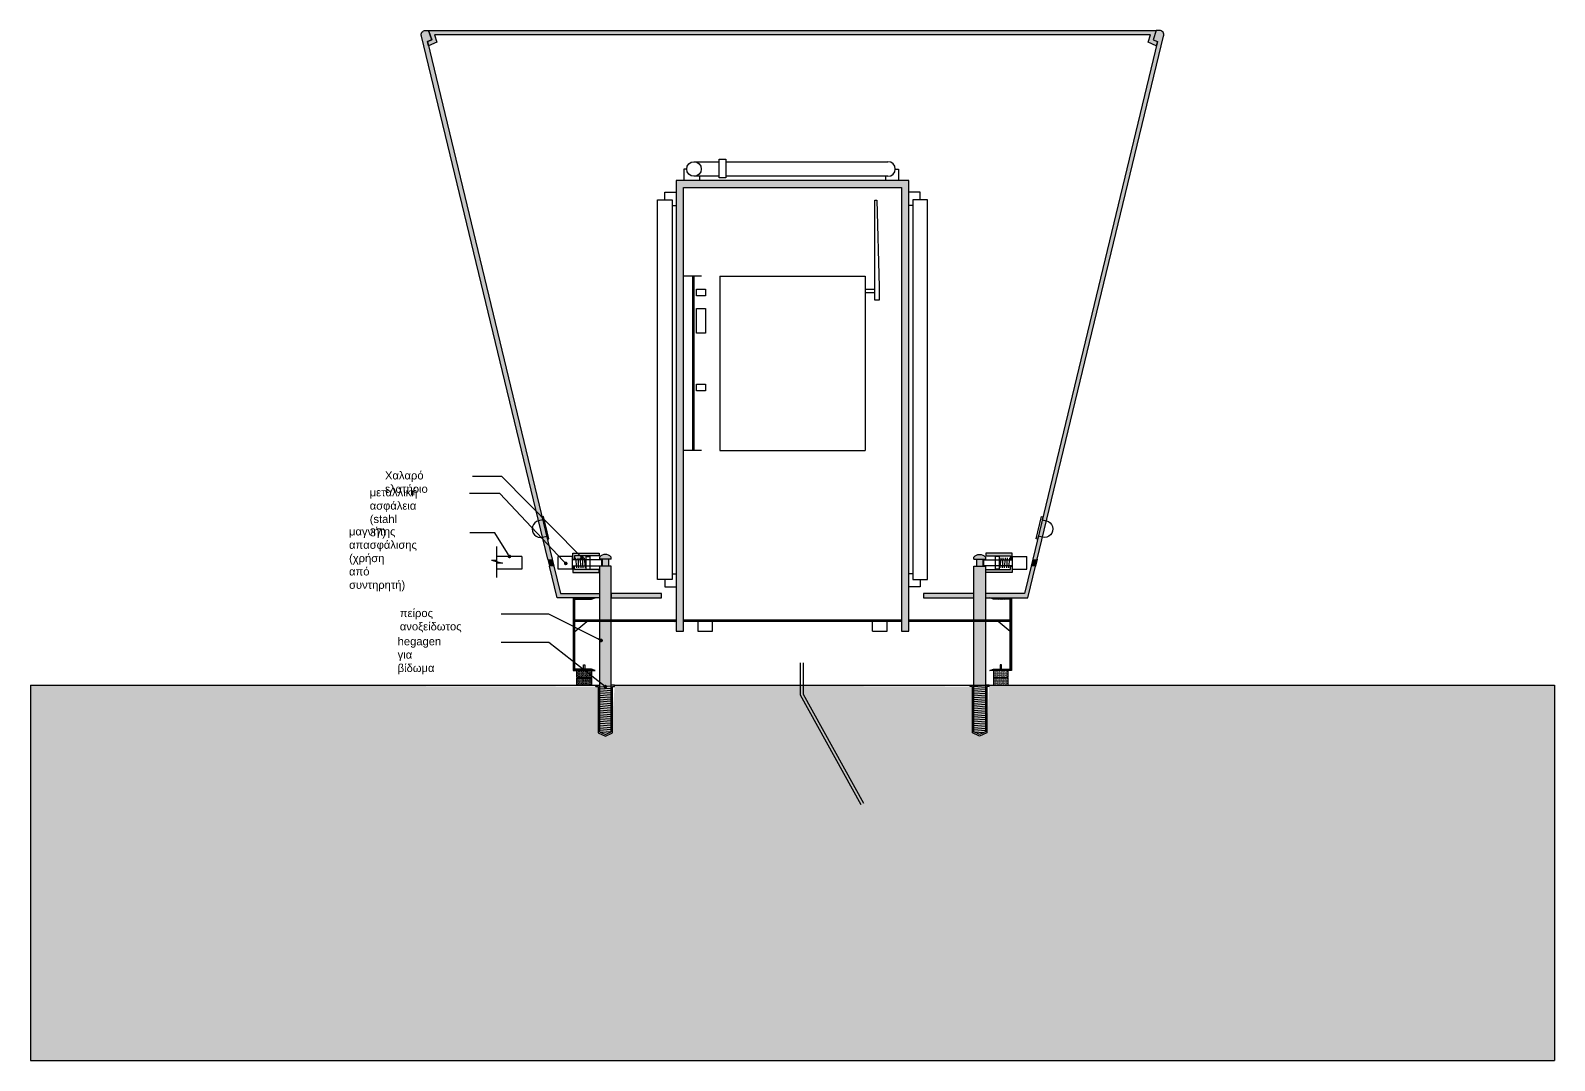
# Model space of a CAD drawing. Header units: millimetres. Extents: x 168.42 to 174.33, y 10.61 to 16.03.
# Drawn here: x 171.826 to 172.874, y 10.614 to 11.322 of the extents above; entities that cross this region are included whole.
import ezdxf
from ezdxf import colors
from ezdxf.entities.mleader import LeaderData, LeaderLine
from ezdxf.math import Vec2, Vec3

# ---------------------------------------------------------------- set-up
doc = ezdxf.new("R2010")
doc.units = ezdxf.units.MM
for name, color, linetype in [('A-01', 1, 'Continuous'), ('A-02', 2, 'Continuous'), ('A-HATCH', 252, 'Continuous'), ('A-METAL', 34, 'Continuous'), ('A-STRUCTURE', 6, 'Continuous'), ('A-WALL LIGHT', 40, 'Continuous')]:
    doc.layers.add(name, color=color, linetype=linetype)
doc.styles.get("Standard").update_dxf_attribs({"font": 'arial.ttf'})
pattern_1 = [(45, (1.2867188, -1.6785321), (-0.000449012806, 0.000449012806), [])]
pattern_2 = [(0, (1.2867188, -1.6785321), (0.000396875, 0.00079375), [0, -0.00079375])]

# ---------------------------------------------------------------- blocks, each defined once
blk = doc.blocks.new('_Dot')
at = {"color": 0, "linetype": 'ByBlock', "lineweight": -2}
blk.add_line((-0.5, 0), (-1, 0), dxfattribs=at)
at = {"color": 0, "linetype": 'ByBlock', "const_width": 0.5}
blk.add_lwpolyline([(-0.25, 0, 1), (0.25, 0, 1)], format="xyb", close=True, dxfattribs=at)

msp = doc.modelspace()

# ---------------------------------------------------------------- hatches: boundary and pattern name
at = {"layer": 'A-HATCH'}
h = msp.add_hatch(color=256, dxfattribs=at)
h.dxf.hatch_style = 1
h.paths.add_polyline_path([(172.0993, 11.314), (172.1021, 11.3152), (172.1, 11.3216), (172.0978, 11.3216, 0.507977), (172.095, 11.3177), (172.1819, 10.9581), (172.1849, 10.9581)])
h = msp.add_hatch(color=256, dxfattribs=at)
h.dxf.hatch_style = 1
h.paths.add_polyline_path([(172.1, 11.3216), (172.6, 11.3216), (172.5979, 11.3152), (172.6007, 11.314), (172.6, 11.3111), (172.5943, 11.3136), (172.5959, 11.3186), (172.1041, 11.3186), (172.1057, 11.3136), (172.1, 11.3111), (172.0993, 11.314), (172.1021, 11.3152)])
h = msp.add_hatch(color=256, dxfattribs=at)
h.dxf.hatch_style = 1
edge = h.paths.add_edge_path()
edge.add_line((172.5181, 10.9581), (172.605, 11.3177))
edge.add_arc((172.6022, 11.3186), 0.003, 342.2818, 450)
edge.add_line((172.6022, 11.3216), (172.6, 11.3216))
edge.add_line((172.6, 11.3216), (172.5979, 11.3152))
edge.add_line((172.5979, 11.3152), (172.6007, 11.314))
edge.add_line((172.6007, 11.314), (172.5151, 10.9581))
edge.add_line((172.5151, 10.9581), (172.5181, 10.9581))
h = msp.add_hatch(dxfattribs=at)
h.set_pattern_fill('ANSI33', color=256, scale=0.0005)
h.set_pattern_definition([(45, (1.2867188, 0), (-0.00224506403, 0.00224506403), []), (45, (1.288964, 0), (-0.00224506403, 0.00224506403), [0.0015875, -0.00079375])])
h.paths.add_polyline_path([(172.43, 10.9086), (172.43, 11.2186), (172.27, 11.2186), (172.27, 10.9086), (172.275, 10.9086), (172.275, 11.2136), (172.425, 11.2136), (172.425, 10.9086)])
h = msp.add_hatch(color=256, dxfattribs=at)
h.dxf.hatch_style = 1
h.paths.add_polyline_path([(172.1831, 10.9533), (172.186, 10.9533), (172.1849, 10.9581), (172.1819, 10.9581)])
h = msp.add_hatch(color=253, dxfattribs=at)
h.paths.add_polyline_path([(172.2171, 10.9604), (172.2171, 10.9624), (172.1991, 10.9624), (172.1991, 10.958), (172.2003, 10.958), (172.2003, 10.9604)])
h.paths.add_polyline_path([(172.2171, 10.949), (172.2171, 10.951), (172.2003, 10.951), (172.2003, 10.9534), (172.1991, 10.9534), (172.1991, 10.949)])
h = msp.add_hatch(color=253, dxfattribs=at)
h.paths.add_polyline_path([(172.2254, 10.9596, 0.461543), (172.2174, 10.9596), (172.2174, 10.9581), (172.2254, 10.9581)])
h.paths.add_polyline_path([(172.2235, 10.9581), (172.2192, 10.9581), (172.2192, 10.9533), (172.2235, 10.9533)])
h.paths.add_polyline_path([(172.2254, 10.9533), (172.2174, 10.9533), (172.2174, 10.9164), (172.2254, 10.9164)])
h.paths.add_polyline_path([(172.2254, 10.9154), (172.2174, 10.9154), (172.2174, 10.8396), (172.2214, 10.8377), (172.2254, 10.8396)])
h = msp.add_hatch(color=253, dxfattribs=at)
h.paths.add_polyline_path([(172.4746, 10.9596, -0.461543), (172.4826, 10.9596), (172.4826, 10.9581), (172.4746, 10.9581)])
h.paths.add_polyline_path([(172.4765, 10.9581), (172.4808, 10.9581), (172.4808, 10.9533), (172.4765, 10.9533)])
h.paths.add_polyline_path([(172.4746, 10.9533), (172.4826, 10.9533), (172.4826, 10.9164), (172.4746, 10.9164)])
h.paths.add_polyline_path([(172.4746, 10.9154), (172.4826, 10.9154), (172.4826, 10.8396), (172.4786, 10.8377), (172.4746, 10.8396)])
h = msp.add_hatch(color=253, dxfattribs=at)
h.paths.add_polyline_path([(172.501, 10.9624), (172.4829, 10.9624), (172.4829, 10.9604), (172.4997, 10.9604), (172.4997, 10.958), (172.501, 10.958)])
h.paths.add_polyline_path([(172.501, 10.9534), (172.4997, 10.9534), (172.4997, 10.951), (172.4829, 10.951), (172.4829, 10.949), (172.501, 10.949)])
h = msp.add_hatch(color=256, dxfattribs=at)
h.dxf.hatch_style = 1
h.paths.add_polyline_path([(172.514, 10.9533), (172.5169, 10.9533), (172.5181, 10.9581), (172.5151, 10.9581)])
h = msp.add_hatch(color=256, dxfattribs=at)
h.dxf.hatch_style = 1
h.paths.add_polyline_path([(172.186, 10.9533), (172.1831, 10.9533), (172.1883, 10.9316), (172.2174, 10.9316), (172.2174, 10.9346), (172.1905, 10.9346)])
h = msp.add_hatch(color=256, dxfattribs=at)
h.dxf.hatch_style = 1
h.paths.add_polyline_path([(172.514, 10.9533), (172.5095, 10.9346), (172.4826, 10.9346), (172.4826, 10.9316), (172.5117, 10.9316), (172.5169, 10.9533)])
h = msp.add_hatch(color=256, dxfattribs=at)
h.dxf.hatch_style = 1
h.paths.add_polyline_path([(172.26, 10.9346), (172.2254, 10.9346), (172.2254, 10.9316), (172.26, 10.9316)])
h = msp.add_hatch(color=256, dxfattribs=at)
h.dxf.hatch_style = 1
h.paths.add_polyline_path([(172.4746, 10.9346), (172.44, 10.9346), (172.44, 10.9316), (172.4746, 10.9316)])
h = msp.add_hatch(dxfattribs=at)
h.set_pattern_fill('ANSI31', color=256, scale=0.0002)
h.set_pattern_definition(pattern_1)
h.paths.add_polyline_path([(172.2144, 10.9316), (172.1994, 10.9316), (172.1994, 10.8816), (172.2144, 10.8816), (172.2119, 10.8826), (172.2004, 10.8826), (172.2004, 10.9306), (172.2119, 10.9306)])
h = msp.add_hatch(dxfattribs=at)
h.set_pattern_fill('ANSI31', color=256, scale=0.0002)
h.set_pattern_definition(pattern_1)
h.paths.add_polyline_path([(172.4856, 10.9316), (172.5006, 10.9316), (172.5006, 10.8816), (172.4856, 10.8816), (172.4881, 10.8826), (172.4996, 10.8826), (172.4996, 10.9306), (172.4881, 10.9306)])
h = msp.add_hatch(dxfattribs=at)
h.set_pattern_fill('ANSI31', color=256, scale=0.0002)
h.set_pattern_definition(pattern_1)
h.paths.add_polyline_path([(172.27, 10.9154), (172.2004, 10.9154), (172.2004, 10.9164), (172.27, 10.9164)])
h = msp.add_hatch(dxfattribs=at)
h.set_pattern_fill('ANSI31', color=256, scale=0.0002)
h.set_pattern_definition(pattern_1)
h.paths.add_polyline_path([(172.425, 10.9154), (172.275, 10.9154), (172.275, 10.9164), (172.425, 10.9164)])
h = msp.add_hatch(dxfattribs=at)
h.set_pattern_fill('ANSI31', color=256, scale=0.0002)
h.set_pattern_definition(pattern_1)
h.paths.add_polyline_path([(172.4996, 10.9154), (172.43, 10.9154), (172.43, 10.9164), (172.4996, 10.9164)])
h = msp.add_hatch(dxfattribs=at)
h.set_pattern_fill('DOTS', color=251, scale=0.0005)
h.set_pattern_definition(pattern_2)
h.paths.add_polyline_path([(172.2119, 10.8769), (172.2119, 10.8816), (172.2019, 10.8816), (172.2019, 10.8769)])
h.paths.add_polyline_path([(172.2019, 10.8764), (172.2019, 10.8716), (172.2119, 10.8716), (172.2119, 10.8764)])
h = msp.add_hatch(dxfattribs=at)
h.set_pattern_fill('DOTS', color=251, scale=0.0005)
h.set_pattern_definition(pattern_2)
h.paths.add_polyline_path([(172.4981, 10.8769), (172.4981, 10.8816), (172.4881, 10.8816), (172.4881, 10.8769)])
h.paths.add_polyline_path([(172.4881, 10.8764), (172.4881, 10.8716), (172.4981, 10.8716), (172.4981, 10.8764)])
h = msp.add_hatch(color=256, dxfattribs=at)
h.dxf.hatch_style = 1
h.paths.add_polyline_path([(172.35, 10.8716), (172.2278, 10.8716), (172.2278, 10.8706), (172.2264, 10.8523), (172.2264, 10.8389), (172.2214, 10.8366), (172.2164, 10.8389), (172.2164, 10.8706), (172.2149, 10.8706), (171.8264, 10.8716), (171.8264, 10.6136), (172.35, 10.6136)])
h.paths.add_polyline_path([(172.8736, 10.8716), (172.4851, 10.8716), (172.4851, 10.8706), (172.4836, 10.8389), (172.4786, 10.8366), (172.4736, 10.8389), (172.4736, 10.8706), (172.4722, 10.8706), (172.35, 10.8711), (172.35, 10.6136), (172.8736, 10.6136)])

# ---------------------------------------------------------------- linework, layer by layer
msp.add_lwpolyline([(172.43, 10.9154), (172.43, 10.9164)])
at = {"layer": 'A-01'}
for p, q in [((172.4206, 11.2264), (172.4228, 11.2264)), ((172.2623, 11.2052), (172.2623, 11.2104)), ((172.4377, 11.2052), (172.4377, 11.2104)), ((172.4066, 11.1414), (172.4066, 11.2049)), ((172.3, 11.1528), (172.3, 11.0328)), ((172.3, 11.1528), (172.4, 11.1528)), ((172.4, 11.1528), (172.4, 11.0328)), ((172.3, 11.0328), (172.4, 11.0328)), ((172.1989, 10.9601), (172.189, 10.9601)), ((172.2009, 10.9592), (172.2007, 10.9577)), ((172.2009, 10.9592), (172.2015, 10.9522)), ((172.2024, 10.9592), (172.2022, 10.9577)), ((172.2024, 10.9592), (172.203, 10.9522)), ((172.2039, 10.9592), (172.2037, 10.9577)), ((172.2039, 10.9592), (172.2045, 10.9522)), ((172.2054, 10.9592), (172.2052, 10.9577)), ((172.2054, 10.9592), (172.206, 10.9522)), ((172.2069, 10.9592), (172.2067, 10.9577)), ((172.2069, 10.9592), (172.2075, 10.9522)), ((172.2081, 10.9601), (172.2081, 10.9513)), ((172.2081, 10.9601), (172.2108, 10.9601)), ((172.2108, 10.9601), (172.2108, 10.9513)), ((172.2188, 10.9577), (172.2188, 10.9536)), ((172.4812, 10.9577), (172.4812, 10.9536)), ((172.4892, 10.9601), (172.4892, 10.9513)), ((172.4919, 10.9601), (172.4892, 10.9601)), ((172.4919, 10.9601), (172.4919, 10.9513)), ((172.4931, 10.9592), (172.4925, 10.9522)), ((172.4931, 10.9592), (172.4933, 10.9577)), ((172.4946, 10.9592), (172.494, 10.9522)), ((172.4946, 10.9592), (172.4948, 10.9577)), ((172.4961, 10.9592), (172.4955, 10.9522)), ((172.4961, 10.9592), (172.4963, 10.9577)), ((172.4976, 10.9592), (172.497, 10.9522)), ((172.4976, 10.9592), (172.4978, 10.9577)), ((172.4991, 10.9592), (172.4985, 10.9522)), ((172.4991, 10.9592), (172.4993, 10.9577)), ((172.5011, 10.9601), (172.511, 10.9601)), ((172.1989, 10.9513), (172.189, 10.9513)), ((172.2017, 10.9536), (172.2015, 10.9522)), ((172.2032, 10.9536), (172.203, 10.9522)), ((172.2047, 10.9536), (172.2045, 10.9522)), ((172.2062, 10.9536), (172.206, 10.9522)), ((172.2081, 10.9513), (172.2108, 10.9513)), ((172.2623, 10.9442), (172.2623, 10.9391)), ((172.4377, 10.9442), (172.4377, 10.9391)), ((172.4919, 10.9513), (172.4892, 10.9513)), ((172.4938, 10.9536), (172.494, 10.9522)), ((172.4953, 10.9536), (172.4955, 10.9522)), ((172.4968, 10.9536), (172.497, 10.9522)), ((172.4983, 10.9536), (172.4985, 10.9522)), ((172.5011, 10.9513), (172.511, 10.9513)), ((172.405, 10.9086), (172.405, 10.9154)), ((172.415, 10.9086), (172.415, 10.9154)), ((172.2254, 10.8709), (172.2174, 10.8702)), ((172.4746, 10.8709), (172.4826, 10.8702)), ((172.2254, 10.8694), (172.2174, 10.8688)), ((172.2254, 10.8679), (172.2174, 10.8673)), ((172.2254, 10.8664), (172.2174, 10.8658)), ((172.2254, 10.8649), (172.2174, 10.8643)), ((172.2254, 10.8634), (172.2174, 10.8628)), ((172.2254, 10.8619), (172.2174, 10.8613)), ((172.2254, 10.8605), (172.2174, 10.8598)), ((172.4746, 10.8694), (172.4826, 10.8688)), ((172.4746, 10.8679), (172.4826, 10.8673)), ((172.4746, 10.8664), (172.4826, 10.8658)), ((172.4746, 10.8649), (172.4826, 10.8643)), ((172.4746, 10.8634), (172.4826, 10.8628)), ((172.4746, 10.8619), (172.4826, 10.8613)), ((172.4746, 10.8605), (172.4826, 10.8598)), ((172.2254, 10.859), (172.2174, 10.8583)), ((172.2254, 10.8575), (172.2174, 10.8568)), ((172.2254, 10.856), (172.2174, 10.8553)), ((172.2254, 10.8545), (172.2174, 10.8538)), ((172.2254, 10.853), (172.2174, 10.8523)), ((172.2254, 10.8515), (172.2174, 10.8508)), ((172.2254, 10.85), (172.2174, 10.8494)), ((172.4746, 10.859), (172.4826, 10.8583)), ((172.4746, 10.8575), (172.4826, 10.8568)), ((172.4746, 10.856), (172.4826, 10.8553)), ((172.4746, 10.8545), (172.4826, 10.8538)), ((172.4746, 10.853), (172.4826, 10.8523)), ((172.4746, 10.8515), (172.4826, 10.8508)), ((172.4746, 10.85), (172.4826, 10.8494)), ((172.2254, 10.8485), (172.2174, 10.8479)), ((172.2254, 10.847), (172.2174, 10.8464)), ((172.2254, 10.8455), (172.2174, 10.8449)), ((172.2254, 10.844), (172.2174, 10.8434)), ((172.2254, 10.8425), (172.2174, 10.8419)), ((172.2254, 10.8411), (172.2174, 10.8404)), ((172.2254, 10.8396), (172.2185, 10.839)), ((172.4746, 10.8485), (172.4826, 10.8479)), ((172.4746, 10.847), (172.4826, 10.8464)), ((172.4746, 10.8455), (172.4826, 10.8449)), ((172.4746, 10.844), (172.4826, 10.8434)), ((172.4746, 10.8425), (172.4826, 10.8419)), ((172.4746, 10.8411), (172.4826, 10.8404)), ((172.4746, 10.8396), (172.4815, 10.839))]:
    msp.add_line(p, q, dxfattribs=at)
for points in [[(172.2773, 11.2264), (172.2754, 11.2264), (172.2754, 11.2186)], [(172.2823, 11.2314), (172.2995, 11.2314)], [(172.3042, 11.2314), (172.4156, 11.2314)], [(172.4228, 11.2264), (172.4228, 11.2186)], [(172.2995, 11.2214), (172.2823, 11.2214)], [(172.2862, 11.2214), (172.2862, 11.2186)], [(172.4156, 11.2214), (172.3042, 11.2214)], [(172.4138, 11.2214), (172.4138, 11.2186)], [(172.2623, 11.2104), (172.27, 11.2104)], [(172.4377, 11.2104), (172.43, 11.2104)], [(172.2673, 11.2014), (172.27, 11.2014)], [(172.4327, 11.2014), (172.43, 11.2014)], [(172.2875, 11.1528), (172.275, 11.1528)], [(172.2813, 11.1528), (172.2813, 11.0328)], [(172.2823, 11.1528), (172.2823, 11.0328)], [(172.4, 11.1438), (172.4066, 11.1438)], [(172.4, 11.1414), (172.4066, 11.1414)], [(172.2875, 11.0328), (172.275, 11.0328)], [(172.1469, 10.9457), (172.1469, 10.9669)], [(172.1432, 10.9574), (172.1507, 10.9554)], [(172.1432, 10.9574), (172.1469, 10.9574)], [(172.1641, 10.9601), (172.1469, 10.9601)], [(172.1641, 10.9601), (172.1641, 10.9513), (172.1469, 10.9513)], [(172.1507, 10.9554), (172.1469, 10.9554)], [(172.189, 10.9513), (172.189, 10.9601)], [(172.1989, 10.9513), (172.1989, 10.9601)], [(172.2188, 10.9577), (172.1989, 10.9577)], [(172.4812, 10.9577), (172.5011, 10.9577)], [(172.5011, 10.9513), (172.5011, 10.9601)], [(172.511, 10.9513), (172.511, 10.9601)], [(172.1989, 10.9536), (172.2188, 10.9536)], [(172.2673, 10.9481), (172.27, 10.9481)], [(172.4327, 10.9481), (172.43, 10.9481)], [(172.5011, 10.9536), (172.4812, 10.9536)], [(172.2623, 10.9391), (172.27, 10.9391)], [(172.4377, 10.9391), (172.43, 10.9391)], [(172.285, 10.9154), (172.285, 10.9086), (172.295, 10.9086), (172.295, 10.9154)], [(172.405, 10.9086), (172.415, 10.9086)], [(172.3553, 10.8869), (172.3553, 10.865), (172.3969, 10.7895)], [(172.3573, 10.8869), (172.3573, 10.8655), (172.3987, 10.7904)]]:
    msp.add_lwpolyline(points, dxfattribs=at)
for points in [[(172.2673, 10.9442), (172.2573, 10.9442), (172.2573, 11.2052), (172.2673, 11.2052)], [(172.4066, 11.2049), (172.4079, 11.2049), (172.4096, 11.1455), (172.4096, 11.1363), (172.4066, 11.1363)], [(172.4327, 10.9442), (172.4427, 10.9442), (172.4427, 11.2052), (172.4327, 11.2052)], [(172.284, 11.1439), (172.2902, 11.1439), (172.2902, 11.1392), (172.284, 11.1392)], [(172.284, 11.1305), (172.2902, 11.1305), (172.2902, 11.1136), (172.284, 11.1136)], [(172.284, 11.0786), (172.2902, 11.0786), (172.2902, 11.0739), (172.284, 11.0739)], [(172.2019, 10.8769), (172.2019, 10.8816), (172.2119, 10.8816), (172.2119, 10.8769)], [(172.2065, 10.8855), (172.2073, 10.8855), (172.2073, 10.8826), (172.2065, 10.8826)], [(172.4981, 10.8769), (172.4981, 10.8816), (172.4881, 10.8816), (172.4881, 10.8769)], [(172.4936, 10.8855), (172.4927, 10.8855), (172.4927, 10.8826), (172.4936, 10.8826)], [(172.2119, 10.8764), (172.2119, 10.8716), (172.2019, 10.8716), (172.2019, 10.8764)], [(172.4881, 10.8764), (172.4881, 10.8716), (172.4981, 10.8716), (172.4981, 10.8764)]]:
    msp.add_lwpolyline(points, close=True, dxfattribs=at)
for points in [[(172.1783, 10.9733), (172.1811, 10.9739), (172.1816, 10.972), (172.1825, 10.9722), (172.1789, 10.9875), (172.1779, 10.9873), (172.1784, 10.9853), (172.1755, 10.9846, 1)], [(172.5217, 10.9733), (172.5189, 10.9739), (172.5184, 10.972), (172.5175, 10.9722), (172.5211, 10.9875), (172.5221, 10.9873), (172.5216, 10.9853), (172.5245, 10.9846, -1)]]:
    msp.add_lwpolyline(points, format="xyb", close=True, dxfattribs=at)
msp.add_circle((172.2823, 11.2264), 0.005, dxfattribs=at)
for centre, radius, start, end in [((172.4156, 11.2264), 0.005, 270, 90), ((172.2019, 10.8766), 0.000259, 270, 90), ((172.2119, 10.8766), 0.000259, 90, 270), ((172.4881, 10.8766), 0.000259, 270, 90), ((172.4981, 10.8766), 0.000259, 90, 270)]:
    msp.add_arc(centre, radius, start, end, dxfattribs=at)
at = {"layer": 'A-02'}
for points in [[(172.2995, 11.2204), (172.2995, 11.2331), (172.3042, 11.2331), (172.3042, 11.2204)], [(172.43, 10.9086), (172.43, 11.2186), (172.27, 11.2186), (172.27, 10.9086), (172.275, 10.9086), (172.275, 11.2136), (172.425, 11.2136), (172.425, 10.9086)]]:
    msp.add_lwpolyline(points, close=True, dxfattribs=at)
at = {"layer": 'A-HATCH', "color": 251}
for p, q in [((171.8264, 10.8716), (171.8264, 10.6136)), ((172.8736, 10.8716), (172.8736, 10.6136)), ((171.8264, 10.6136), (172.8736, 10.6136))]:
    msp.add_line(p, q, dxfattribs=at)
at = {"layer": 'A-METAL'}
for p, q in [((172.1991, 10.958), (172.1991, 10.9624)), ((172.1991, 10.9624), (172.2171, 10.9624)), ((172.2003, 10.958), (172.1991, 10.958)), ((172.2171, 10.9604), (172.2003, 10.9604)), ((172.2003, 10.9604), (172.2003, 10.958)), ((172.2171, 10.9624), (172.2171, 10.9604)), ((172.2254, 10.9581), (172.2174, 10.9581)), ((172.2192, 10.9581), (172.2192, 10.9533)), ((172.2235, 10.9581), (172.2235, 10.9533)), ((172.4746, 10.9581), (172.4826, 10.9581)), ((172.4765, 10.9581), (172.4765, 10.9533)), ((172.4808, 10.9581), (172.4808, 10.9533)), ((172.501, 10.9624), (172.4829, 10.9624)), ((172.4829, 10.9624), (172.4829, 10.9604)), ((172.4829, 10.9604), (172.4997, 10.9604)), ((172.4997, 10.9604), (172.4997, 10.958)), ((172.4997, 10.958), (172.501, 10.958)), ((172.501, 10.958), (172.501, 10.9624)), ((172.2003, 10.9534), (172.1991, 10.9534)), ((172.1991, 10.9534), (172.1991, 10.949)), ((172.1991, 10.949), (172.2171, 10.949)), ((172.2003, 10.951), (172.2003, 10.9534)), ((172.2171, 10.951), (172.2003, 10.951)), ((172.2171, 10.949), (172.2171, 10.951)), ((172.2254, 10.9533), (172.2174, 10.9533)), ((172.4746, 10.9533), (172.4826, 10.9533)), ((172.4829, 10.951), (172.4997, 10.951)), ((172.4829, 10.949), (172.4829, 10.951)), ((172.501, 10.949), (172.4829, 10.949)), ((172.4997, 10.951), (172.4997, 10.9534)), ((172.4997, 10.9534), (172.501, 10.9534)), ((172.501, 10.9534), (172.501, 10.949))]:
    msp.add_line(p, q, dxfattribs=at)
for points in [[(172.2254, 10.9581), (172.2254, 10.9596, 0.461543), (172.2174, 10.9596), (172.2174, 10.9581)], [(172.4746, 10.9581), (172.4746, 10.9596, -0.461543), (172.4826, 10.9596), (172.4826, 10.9581)]]:
    msp.add_lwpolyline(points, format="xyb", dxfattribs=at)
for points in [[(172.2174, 10.9533), (172.2174, 10.9164)], [(172.2254, 10.9164), (172.2254, 10.9533)], [(172.4746, 10.9164), (172.4746, 10.9533)], [(172.4826, 10.9533), (172.4826, 10.9164)], [(172.2144, 10.9316), (172.1994, 10.9316), (172.1994, 10.8816), (172.2144, 10.8816), (172.2119, 10.8826), (172.2004, 10.8826), (172.2004, 10.9306), (172.2119, 10.9306), (172.2144, 10.9316)], [(172.4856, 10.9316), (172.5006, 10.9316), (172.5006, 10.8816), (172.4856, 10.8816), (172.4881, 10.8826), (172.4996, 10.8826), (172.4996, 10.9306), (172.4881, 10.9306), (172.4856, 10.9316)], [(172.2004, 10.9085), (172.2086, 10.9154)], [(172.2174, 10.9154), (172.2174, 10.8396), (172.2214, 10.8377), (172.2254, 10.8396), (172.2254, 10.9154)], [(172.4826, 10.9154), (172.4826, 10.8396), (172.4786, 10.8377), (172.4746, 10.8396), (172.4746, 10.9154)], [(172.4996, 10.9085), (172.4914, 10.9154)], [(172.2149, 10.8706), (172.2164, 10.8706), (172.2164, 10.8389), (172.2214, 10.8366), (172.2264, 10.8389), (172.2264, 10.8706), (172.2278, 10.8706), (172.2278, 10.8716), (172.2254, 10.8716)], [(172.2149, 10.8706), (172.2149, 10.8716), (172.2174, 10.8716)], [(172.4851, 10.8706), (172.4836, 10.8706), (172.4836, 10.8389), (172.4786, 10.8366), (172.4736, 10.8389), (172.4736, 10.8706), (172.4722, 10.8706), (172.4722, 10.8716), (172.4746, 10.8716)], [(172.4851, 10.8706), (172.4851, 10.8716), (172.4826, 10.8716)]]:
    msp.add_lwpolyline(points, dxfattribs=at)
for points in [[(172.27, 10.9154), (172.2004, 10.9154), (172.2004, 10.9164), (172.27, 10.9164)], [(172.425, 10.9154), (172.275, 10.9154), (172.275, 10.9164), (172.425, 10.9164)], [(172.4996, 10.9154), (172.43, 10.9154), (172.43, 10.9164), (172.4996, 10.9164)]]:
    msp.add_lwpolyline(points, close=True, dxfattribs=at)
at = {"layer": 'A-STRUCTURE'}
for p, q in [((171.8264, 10.8716), (172.2149, 10.8716)), ((172.2278, 10.8716), (172.8736, 10.8716))]:
    msp.add_line(p, q, dxfattribs=at)
at = {"layer": 'A-WALL LIGHT'}
for p, q in [((172.1819, 10.9581), (172.1831, 10.9533)), ((172.1849, 10.9581), (172.186, 10.9533)), ((172.5151, 10.9581), (172.514, 10.9533)), ((172.5181, 10.9581), (172.5169, 10.9533))]:
    msp.add_line(p, q, dxfattribs=at)
for points in [[(172.1819, 10.9581), (172.095, 11.3177, -0.507977), (172.0978, 11.3216), (172.1, 11.3216), (172.1021, 11.3152), (172.0993, 11.314), (172.1849, 10.9581)], [(172.5181, 10.9581), (172.605, 11.3177, 0.507977), (172.6022, 11.3216), (172.6, 11.3216), (172.5979, 11.3152), (172.6007, 11.314), (172.5151, 10.9581)]]:
    msp.add_lwpolyline(points, format="xyb", dxfattribs=at)
for points in [[(172.1, 11.3216), (172.1, 11.3216), (172.6, 11.3216), (172.5979, 11.3152), (172.6007, 11.314), (172.6, 11.3111), (172.5943, 11.3136), (172.5959, 11.3186), (172.1041, 11.3186), (172.1057, 11.3136), (172.1, 11.3111), (172.0993, 11.314), (172.1021, 11.3152)], [(172.2254, 10.9316), (172.26, 10.9316), (172.26, 10.9346), (172.2254, 10.9346)], [(172.4746, 10.9346), (172.44, 10.9346), (172.44, 10.9316), (172.4746, 10.9316)]]:
    msp.add_lwpolyline(points, close=True, dxfattribs=at)
for points in [[(172.186, 10.9533), (172.1905, 10.9346), (172.2174, 10.9346), (172.2174, 10.9316), (172.1883, 10.9316), (172.1831, 10.9533)], [(172.514, 10.9533), (172.5095, 10.9346), (172.4826, 10.9346), (172.4826, 10.9316), (172.5117, 10.9316), (172.5169, 10.9533)]]:
    msp.add_lwpolyline(points, dxfattribs=at)

# ---------------------------------------------------------------- leaders
ml = msp.add_multileader_mtext('Standard')
ml.set_content('Χαλαρό ελατήριο', color=256)
ml.set_leader_properties()
ml.set_arrow_properties(name='DOT')
ml.build(insert=Vec2(0, 0))
ml.multileader.update_dxf_attribs({"dogleg_length": 0.25, "arrow_head_size": 0.0025, "scale": 0.05})
ctx = ml.context
ctx.base_point, ctx.scale, ctx.char_height, ctx.arrow_head_size, ctx.landing_gap_size, ctx.plane_origin = Vec3(172.0675, 11.015), 0.05, 0.0055, 0.0025, 0.0025, Vec3(171.99, 10.984)
notes = []
notes.append((ctx, [(1, (1, 1, 0), (172.1502, 11.015), (-1, 0), 0.02, [(0, [(172.2054, 10.9592)], 0, [])])]))
ctx.mtext.insert, ctx.mtext.width, ctx.mtext.defined_height, ctx.mtext.flow_direction = Vec3(172.07, 11.0185), 0.077282, 0.0279, 5
ml = msp.add_multileader_mtext('Standard')
ml.set_content('μεταλλική ασφάλεια (stahl 37)', color=256)
ml.set_leader_properties()
ml.set_arrow_properties(name='DOT')
ml.build(insert=Vec2(0, 0))
ml.multileader.update_dxf_attribs({"dogleg_length": 0.25, "arrow_head_size": 0.0025, "scale": 0.05})
ctx = ml.context
ctx.base_point, ctx.scale, ctx.char_height, ctx.arrow_head_size, ctx.landing_gap_size, ctx.plane_origin = Vec3(172.057, 11.0034), 0.05, 0.0055, 0.0025, 0.0025, Vec3(171.99, 10.9554)
notes.append((ctx, [(1, (1, 1, 0), (172.1489, 11.0034), (-1, 0), 0.0209, [(0, [(172.1942, 10.9553)], 0, [])])]))
ctx.mtext.insert, ctx.mtext.width, ctx.mtext.defined_height, ctx.mtext.flow_direction = Vec3(172.0595, 11.0069), 0.077282, 0.0279, 5
ml = msp.add_multileader_mtext('Standard')
ml.set_content('μαγνήτης απασφάλισης (χρήση από συντηρητή) ', color=256)
ml.set_leader_properties()
ml.set_arrow_properties(name='DOT')
ml.build(insert=Vec2(0, 0))
ml.multileader.update_dxf_attribs({"dogleg_length": 0.25, "arrow_head_size": 0.0025, "scale": 0.05})
ctx = ml.context
ctx.base_point, ctx.scale, ctx.char_height, ctx.arrow_head_size, ctx.landing_gap_size, ctx.plane_origin = Vec3(172.0428, 10.9764), 0.05, 0.0055, 0.0025, 0.0025, Vec3(171.9422, 10.9524)
notes.append((ctx, [(1, (1, 1, 0), (172.1455, 10.9764), (-1, 0), 0.0173, [(0, [(172.1555, 10.9601)], 0, [])])]))
ctx.mtext.insert, ctx.mtext.width, ctx.mtext.defined_height, ctx.mtext.flow_direction = Vec3(172.0453, 10.98), 0.093553, 0.0279, 5
ml = msp.add_multileader_mtext('Standard')
ml.set_content('πείρος ανοξείδωτος ', color=256)
ml.set_leader_properties()
ml.set_arrow_properties(name='DOT')
ml.build(insert=Vec2(0, 0))
ml.multileader.update_dxf_attribs({"dogleg_length": 0.25, "arrow_head_size": 0.0025, "scale": 0.05})
ctx = ml.context
ctx.base_point, ctx.scale, ctx.char_height, ctx.arrow_head_size, ctx.landing_gap_size, ctx.plane_origin = Vec3(172.0777, 10.9203), 0.05, 0.0055, 0.0025, 0.0025, Vec3(172.0104, 10.902)
notes.append((ctx, [(1, (1, 1, 0), (172.1826, 10.9203), (-1, 0), 0.0328, [(0, [(172.2185, 10.9023)], 0, [])])]))
ctx.mtext.insert, ctx.mtext.width, ctx.mtext.defined_height, ctx.mtext.flow_direction = Vec3(172.0802, 10.9239), 0.093553, 0.0279, 5
ml = msp.add_multileader_mtext('Standard')
ml.set_content('hegagen για βίδωμα ', color=256)
ml.set_leader_properties()
ml.set_arrow_properties(name='DOT')
ml.build(insert=Vec2(0, 0))
ml.multileader.update_dxf_attribs({"dogleg_length": 0.25, "arrow_head_size": 0.0025, "scale": 0.05})
ctx = ml.context
ctx.base_point, ctx.scale, ctx.char_height, ctx.arrow_head_size, ctx.landing_gap_size, ctx.plane_origin = Vec3(172.0762, 10.9009), 0.05, 0.0055, 0.0025, 0.0025, Vec3(172.0104, 10.8825)
notes.append((ctx, [(1, (1, 1, 0), (172.1826, 10.9009), (-1, 0), 0.0328, [(0, [(172.2214, 10.8706)], 0, [])])]))
ctx.mtext.insert, ctx.mtext.width, ctx.mtext.defined_height, ctx.mtext.flow_direction = Vec3(172.0787, 10.9045), 0.093553, 0.0279, 5
for ctx, leaders in notes:
    for number, flags, end, landing, length, lines in leaders:
        leader = LeaderData()
        leader.index, (leader.has_last_leader_line, leader.has_dogleg_vector, leader.attachment_direction) = number, flags
        leader.last_leader_point, leader.dogleg_vector, leader.dogleg_length = Vec3(end), Vec3(landing), length
        for number, points, colour, breaks in lines:
            line = LeaderLine()
            line.index, line.vertices, line.color, line.breaks = number, Vec3.list(points), colors.encode_raw_color(colour), breaks
            leader.lines.append(line)
        ctx.leaders.append(leader)

doc.saveas('drawing.dxf')
